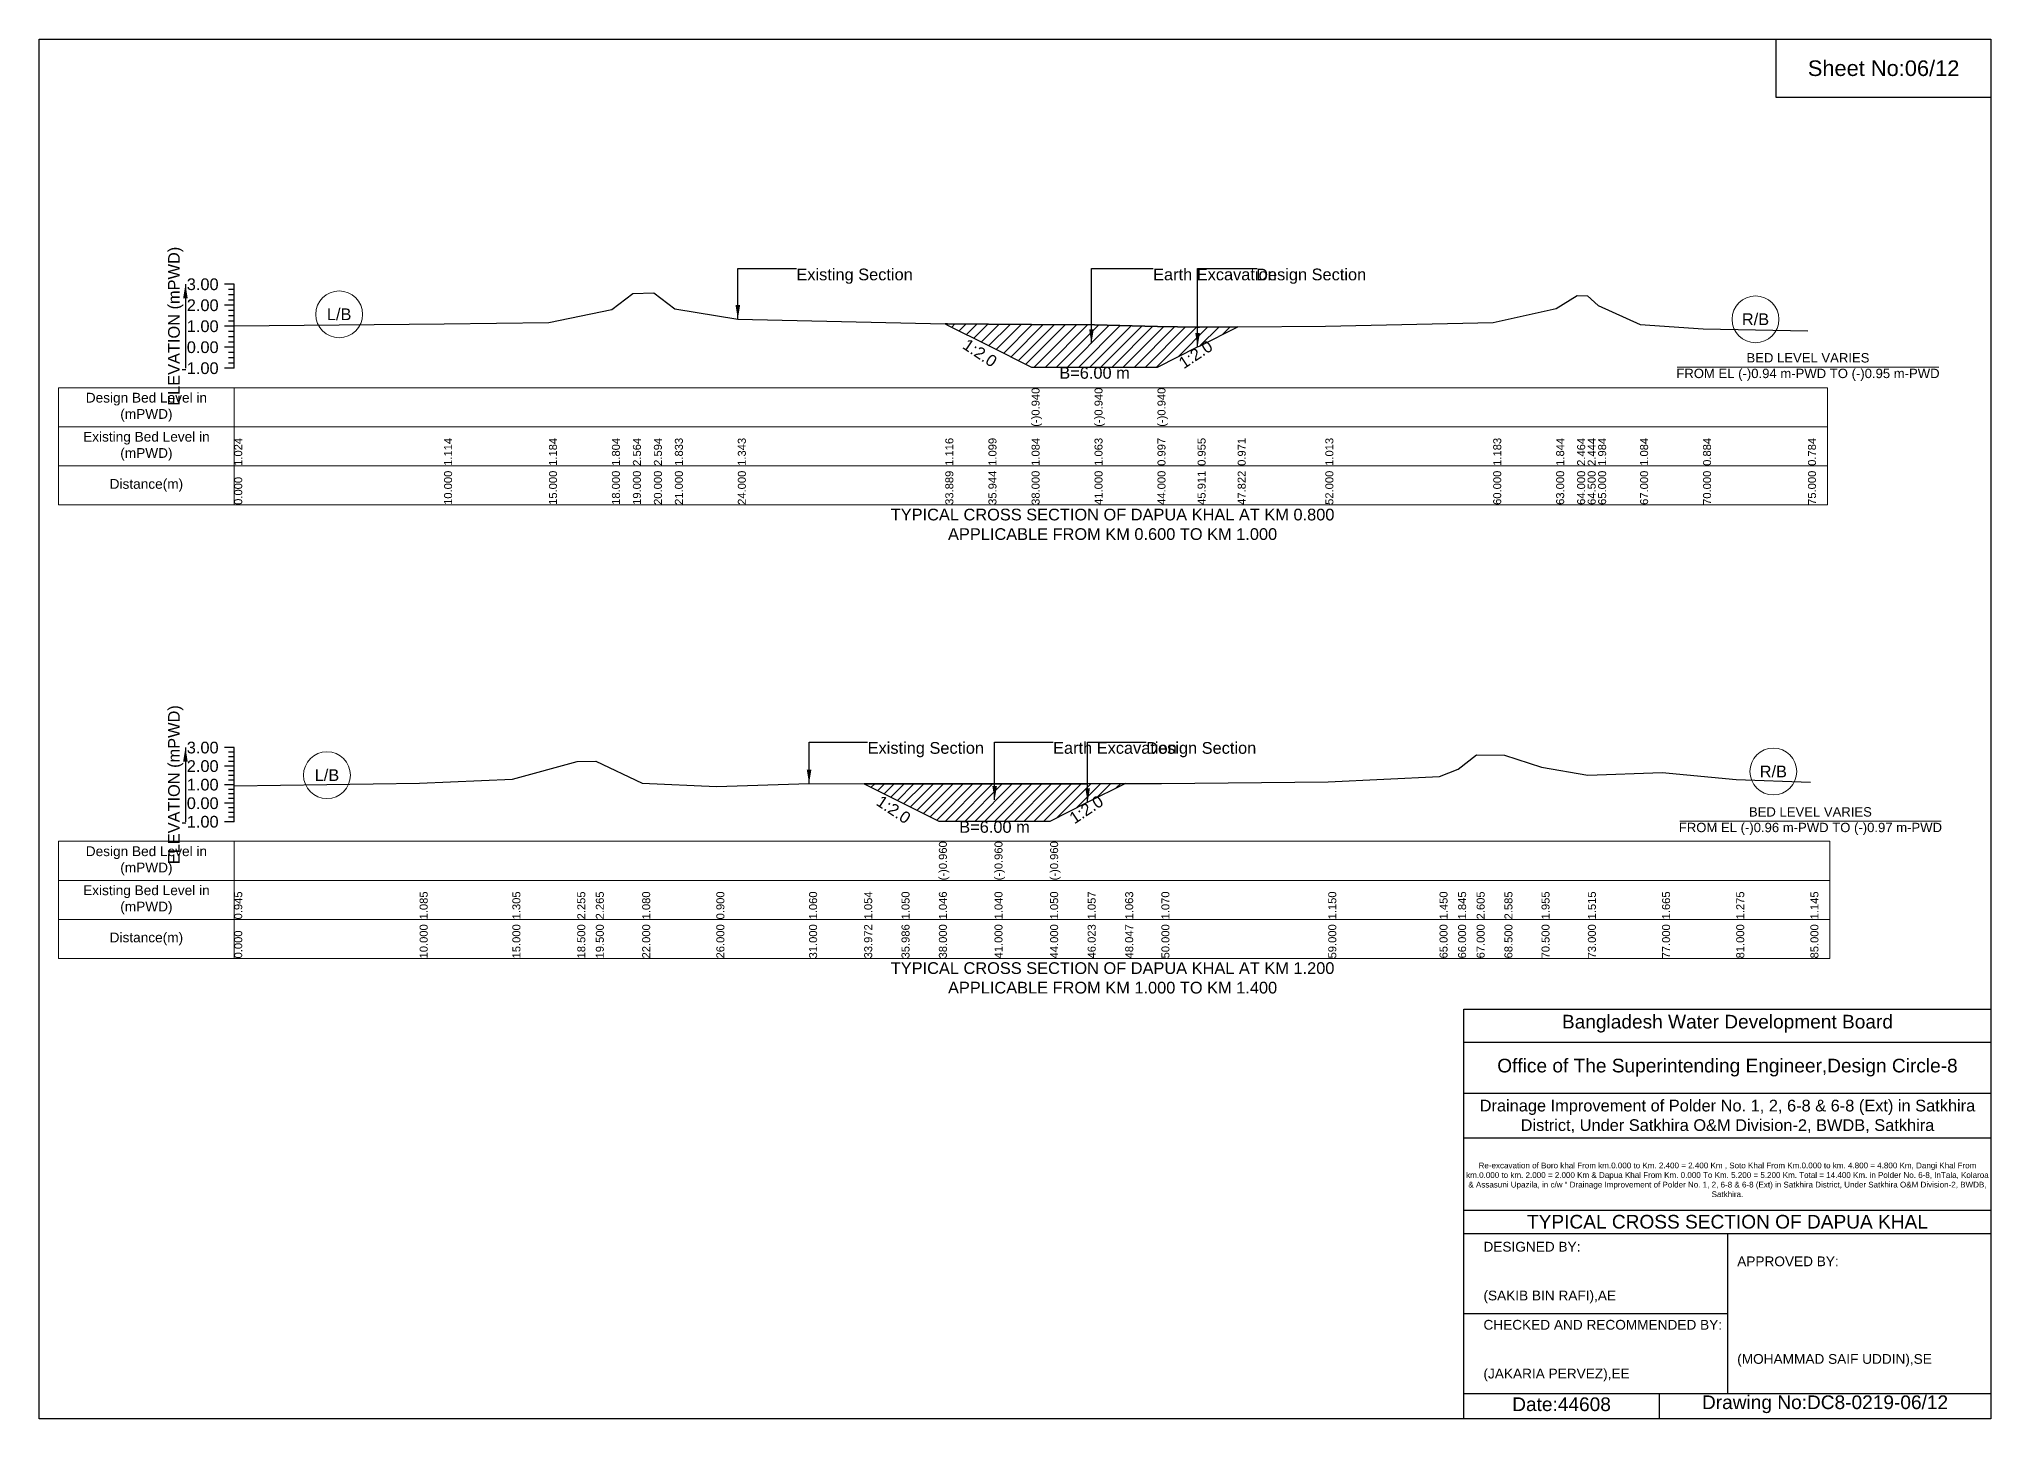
# Model space of a CAD drawing. Header units: inches. Extents: x 91000 to 218000, y -5656 to 30000.
# Drawn here: x 150000 to 158000, y 24344 to 30000 of the extents above; entities that cross this region are included whole.
import ezdxf

# ---------------------------------------------------------------- set-up
doc = ezdxf.new("R2010")
doc.units = ezdxf.units.IN
doc.header["$LTSCALE"] = 7
doc.header["$MEASUREMENT"] = 0
for name, color, linetype, lineweight in [('Cross section Data Border', 7, 'Continuous', 9), ('Cross Section Labels', 7, 'Continuous', 9), ('Existing_Bed_Level for Xsection', 7, 'Continuous', 25)]:
    doc.layers.add(name, color=color, linetype=linetype, lineweight=lineweight)
doc.styles.get("Standard").update_dxf_attribs({"font": 'arial.ttf'})
doc.dimstyles.get("Standard").update_dxf_attribs({"dimtxt": 0.18, "dimasz": 0.18, "dimexe": 0.18, "dimexo": 0.0625, "dimgap": 0.09, "dimtad": 0, "dimtih": 1, "dimtoh": 1, "dimdec": 4, "dimzin": 0, "dimdsep": 46, "dimtxsty": 'Standard', "dimcen": 0.09, "dimadec": 0, "dimazin": 0, "dimtfac": 1, "dimtdec": 4, "dimtofl": 0, "dimtmove": 0, "dimatfit": 3, "dimfxl": 1, "dimtolj": 1, "dimtzin": 0, "dimarcsym": 0})

msp = doc.modelspace()

# ---------------------------------------------------------------- hatches: boundary and pattern name
at = {"layer": 'Existing_Bed_Level for Xsection'}
h = msp.add_hatch(dxfattribs=at)
h.set_pattern_fill('ANSI31', color=256, scale=258, style=0)
h.paths.add_polyline_path([(153714.4, 28832.5), (153724, 28827.7), (153891.2, 28744.1), (154068, 28655.7), (154326, 28655.7), (154584, 28655.7), (154748.4, 28737.9), (154756, 28741.7), (154912.7, 28820.1), (154756, 28818.5), (154748.4, 28818.7), (154584, 28822.3), (154326, 28828), (154068, 28829.8), (153891.2, 28831.1), (153724, 28832.3)])
h = msp.add_hatch(dxfattribs=at)
h.set_pattern_fill('ANSI31', color=256, scale=228, style=0)
h.paths.add_polyline_path([(153381.9, 26947.7), (153534.9, 26871.2), (153688, 26794.6), (153916, 26794.6), (154144, 26794.6), (154297.8, 26871.5), (154451.6, 26948.4), (154297.8, 26947.9), (154144, 26947.4), (153916, 26946.6), (153688, 26947.1), (153534.9, 26947.4)])

# ---------------------------------------------------------------- linework, layer by layer
for points in [[(150000, 30000), (158000, 30000), (158000, 24344), (150000, 24344)], [(157120, 30000), (158000, 30000), (158000, 29760), (157120, 29760)]]:
    msp.add_lwpolyline(points, close=True)
for points in [[(155840, 24344), (155840, 26024), (158000, 26024)], [(155840, 25888), (158000, 25888)], [(155840, 25680), (158000, 25680)], [(155840, 25496), (158000, 25496)], [(155840, 25200), (158000, 25200)], [(155840, 25104), (158000, 25104)], [(156920, 25104), (156920, 24448)], [(155840, 24776), (156920, 24776)], [(155840, 24448), (158000, 24448)], [(156640, 24448), (156640, 24344)]]:
    msp.add_lwpolyline(points)
at = {"layer": 'Cross section Data Border'}
for points in [[(150080, 28570.6), (157330, 28570.6), (157330, 28090.6), (150080, 28090.6)], [(150080, 26711.6), (157340, 26711.6), (157340, 26231.6), (150080, 26231.6)]]:
    msp.add_lwpolyline(points, close=True, dxfattribs=at)
for points in [[(150800, 28570.6), (150800, 28090.6)], [(150080, 28410.6), (157330, 28410.6)], [(150080, 28250.6), (157330, 28250.6)], [(150800, 26711.6), (150800, 26231.6)], [(150080, 26551.6), (157340, 26551.6)], [(150080, 26391.6), (157340, 26391.6)]]:
    msp.add_lwpolyline(points, dxfattribs=at)
at = {"layer": 'Cross Section Labels'}
for points in [[(156714.2, 28655.7), (157785.8, 28655.7)], [(156724.2, 26794.6), (157795.8, 26794.6)]]:
    msp.add_lwpolyline(points, dxfattribs=at)
for centre in [(151230, 28871.5), (157035, 28851.3), (151180, 26982.7), (157108, 26997.6)]:
    msp.add_circle(centre, 96, dxfattribs=at)
at = {"layer": 'Existing_Bed_Level for Xsection'}
for points in [[(150800, 28994.6), (150760, 28994.6)], [(150800, 28973.1), (150776, 28973.1)], [(150800, 28650.6), (150800, 28736.6), (150800, 28822.6), (150800, 28908.6), (150800, 28994.6)], [(150800, 28908.6), (150760, 28908.6)], [(150800, 28951.6), (150776, 28951.6)], [(150800, 28930.1), (150776, 28930.1)], [(150800, 28887.1), (150776, 28887.1)], [(150800, 28824.6), (151660, 28832.4), (152090, 28838.4), (152348, 28891.7), (152434, 28957.1), (152520, 28959.7), (152606, 28894.2), (152864, 28852.1), (153714.4, 28832.5), (153724, 28832.3), (153891.2, 28831.1), (154068, 28829.8), (154068, 28829.8), (154326, 28828), (154326, 28828), (154584, 28822.3), (154584, 28822.3), (154748.4, 28818.7), (154756, 28818.5), (154912.7, 28820.1), (155272, 28823.7), (155960, 28838.3), (156218, 28895.2), (156304, 28948.5), (156347, 28946.8), (156390, 28907.2), (156562, 28829.8), (156820, 28812.6), (157250, 28804)], [(150800, 28822.6), (150760, 28822.6)], [(150800, 28865.6), (150776, 28865.6)], [(150800, 28844.1), (150776, 28844.1)], [(150800, 28801.1), (150776, 28801.1)], [(150800, 28736.6), (150760, 28736.6)], [(150800, 28779.6), (150776, 28779.6)], [(150800, 28758.1), (150776, 28758.1)], [(150800, 28650.6), (150760, 28650.6)], [(150800, 28715.1), (150776, 28715.1)], [(150800, 28693.6), (150776, 28693.6)], [(150800, 28672.1), (150776, 28672.1)], [(150800, 27095.6), (150760, 27095.6)], [(150800, 27076.6), (150776, 27076.6)], [(150800, 27057.6), (150776, 27057.6)], [(150800, 26791.6), (150800, 26867.6), (150800, 26943.6), (150800, 27019.6), (150800, 27095.6)], [(150800, 26939.4), (151560, 26950.1), (151940, 26966.8), (152206, 27039), (152282, 27039.7), (152472, 26949.7), (152776, 26936), (153156, 26948.2), (153381.9, 26947.7), (153534.9, 26947.4), (153688, 26947.1), (153688, 26947.1), (153916, 26946.6), (153916, 26946.6), (154144, 26947.4), (154144, 26947.4), (154297.8, 26947.9), (154451.6, 26948.4), (154600, 26948.9), (155284, 26955), (155740, 26977.8), (155816, 27007.8), (155892, 27065.6), (156006, 27064.1), (156158, 27016.2), (156348, 26982.7), (156652, 26994.1), (156956, 26964.5), (157260, 26954.6)], [(150800, 27019.6), (150760, 27019.6)], [(150800, 27038.6), (150776, 27038.6)], [(150800, 27000.6), (150776, 27000.6)], [(150800, 26981.6), (150776, 26981.6)], [(150800, 26962.6), (150776, 26962.6)], [(150800, 26943.6), (150760, 26943.6)], [(150800, 26924.6), (150776, 26924.6)], [(150800, 26905.6), (150776, 26905.6)], [(150800, 26886.6), (150776, 26886.6)], [(150800, 26867.6), (150760, 26867.6)], [(150800, 26848.6), (150776, 26848.6)], [(150800, 26829.6), (150776, 26829.6)], [(150800, 26810.6), (150776, 26810.6)], [(150800, 26791.6), (150760, 26791.6)]]:
    msp.add_lwpolyline(points, dxfattribs=at)
for points in [[(153714.4, 28832.5), (153724, 28827.7), (153891.2, 28744.1), (154068, 28655.7), (154068, 28655.7), (154326, 28655.7), (154326, 28655.7), (154584, 28655.7), (154584, 28655.7), (154748.4, 28737.9), (154756, 28741.7), (154912.7, 28820.1), (154756, 28818.5), (154748.4, 28818.7), (154584, 28822.3), (154584, 28822.3), (154326, 28828), (154326, 28828), (154068, 28829.8), (154068, 28829.8), (153891.2, 28831.1), (153724, 28832.3)], [(153381.9, 26947.7), (153381.9, 26947.7), (153534.9, 26871.2), (153688, 26794.6), (153688, 26794.6), (153916, 26794.6), (153916, 26794.6), (154144, 26794.6), (154144, 26794.6), (154297.8, 26871.5), (154451.6, 26948.4), (154297.8, 26947.9), (154144, 26947.4), (154144, 26947.4), (153916, 26946.6), (153916, 26946.6), (153688, 26947.1), (153688, 26947.1), (153534.9, 26947.4), (153381.9, 26947.7)]]:
    msp.add_lwpolyline(points, close=True, dxfattribs=at)

# ---------------------------------------------------------------- texts
at = {"attachment_point": 5}
for s, insert, char_height in [('Sheet No:06/12', (157560, 29880), 64), ('Bangladesh Water Development Board', (156920, 25964), 56), ('Office of The Superintending Engineer,Design Circle-8', (156920, 25784), 56)]:
    msp.add_mtext(s, dxfattribs=dict(at, insert=insert, char_height=char_height))
for s, insert, char_height, width, attachment_point in [('Drainage Improvement of Polder No. 1, 2, 6-8 & 6-8 (Ext) in Satkhira District, Under Satkhira O&M Division-2, BWDB, Satkhira', (156920, 25584), 48, 2240, 5), ('Re-excavation of Boro khal From km.0.000 to Km. 2.400 = 2.400 Km , Soto Khal From Km.0.000 to km. 4.800 = 4.800 Km, Dangi Khal From km.0.000 to km. 2.000 = 2.000 Km & Dapua Khal From Km. 0.000 To Km. 5.200 = 5.200 Km. Total = 14.400 Km. in Polder No. 6-8, InTala, Kolaroa & Assasuni Upazila, in c/w “ Drainage Improvement of Polder No. 1, 2, 6-8 & 6-8 (Ext) in Satkhira District, Under Satkhira O&M Division-2, BWDB, Satkhira.', (156920, 25324), 23.565, 2160, 5), ('TYPICAL CROSS SECTION OF DAPUA KHAL', (156920, 25152), 56, 2240, 5), ('DESIGNED BY:^J^J^J(SAKIB BIN RAFI),AE', (155920, 24944), 40, 1120, 4), ('APPROVED BY:^J^J^J^J^J^J(MOHAMMAD SAIF UDDIN),SE', (156960, 24784), 40, 1120, 4), ('CHECKED AND RECOMMENDED BY:^J^J^J(JAKARIA PERVEZ),EE', (155920, 24624), 40, 1120, 4), ('Date:44608', (156240, 24404), 56, 1120, 5), ('Drawing No:DC8-0219-06/12', (157320, 24404), 56, 1760, 5)]:
    msp.add_mtext(s, dxfattribs=dict(insert=insert, char_height=char_height, width=width, attachment_point=attachment_point))
at = {"layer": 'Cross section Data Border', "char_height": 40, "width": 640, "attachment_point": 5}
for s, insert in [('Design Bed Level in (mPWD)', (150440, 28490.6)), ('Existing Bed Level in (mPWD)', (150440, 28330.6)), ('Distance(m)', (150440, 28170.6)), ('Design Bed Level in (mPWD)', (150440, 26631.6)), ('Existing Bed Level in (mPWD)', (150440, 26471.6)), ('Distance(m)', (150440, 26311.6))]:
    msp.add_mtext(s, dxfattribs=dict(at, insert=insert))
at = {"layer": 'Cross Section Labels'}
for s, insert, char_height, attachment_point in [('Existing Section', (153104, 29059.1), 48, 1), ('Earth Excavation', (154566, 29059.1), 48, 1), ('Design Section', (154988.4, 29059.1), 48, 1), ('L/B', (151230, 28871.5), 48, 5), ('R/B', (157035, 28851.3), 48, 5), ('B=6.00 m', (154326, 28655.7), 48, 2), ('BED LEVEL VARIES ^JFROM EL (-)0.94 m-PWD TO (-)0.95 m-PWD', (157250, 28655.7), 38.4, 5), ('TYPICAL CROSS SECTION OF DAPUA KHAL AT KM 0.800^JAPPLICABLE FROM KM 0.600 TO KM 1.000', (154400, 28010.6), 48, 5), ('Existing Section', (153396, 27118.4), 48, 1), ('Earth Excavation', (154156, 27118.4), 48, 1), ('Design Section', (154537.8, 27118.4), 48, 1), ('L/B', (151180, 26982.7), 48, 5), ('R/B', (157108, 26997.6), 48, 5), ('BED LEVEL VARIES ^JFROM EL (-)0.96 m-PWD TO (-)0.97 m-PWD', (157260, 26794.6), 38.4, 5), ('B=6.00 m', (153916, 26794.6), 48, 2), ('TYPICAL CROSS SECTION OF DAPUA KHAL AT KM 1.200^JAPPLICABLE FROM KM 1.000 TO KM 1.400', (154400, 26151.6), 48, 5)]:
    msp.add_mtext(s, dxfattribs=dict(at, insert=insert, char_height=char_height, attachment_point=attachment_point))
at = {"layer": 'Cross Section Labels', "char_height": 48, "attachment_point": 2}
for insert, rotation in [((153869.7, 28733.4), 326.30993), ((154726.9, 28727.2), 33.69007), ((153515.9, 26861.7), 326.30993), ((154278.8, 26862), 33.69007)]:
    msp.add_mtext('1:2.0', dxfattribs=dict(at, insert=insert, rotation=rotation))
at = {"layer": 'Existing_Bed_Level for Xsection', "rotation": 90}
for s, insert, char_height, attachment_point in [('ELEVATION (mPWD)', (150560, 28822.6), 48, 5), ('(-)0.940', (154068, 28410.6), 32.8, 1), ('(-)0.940', (154326, 28410.6), 32.8, 1), ('(-)0.940', (154584, 28410.6), 32.8, 1), ('1.024', (150800, 28250.6), 32.8, 1), ('1.114', (151660, 28250.6), 32.8, 1), ('1.184', (152090, 28250.6), 32.8, 1), ('1.804', (152348, 28250.6), 32.8, 1), ('2.564', (152434, 28250.6), 32.8, 1), ('2.594', (152520, 28250.6), 32.8, 1), ('1.833', (152606, 28250.6), 32.8, 1), ('1.343', (152864, 28250.6), 32.8, 1), ('1.116', (153714.4, 28250.6), 32.8, 1), ('1.099', (153891.2, 28250.6), 32.8, 1), ('1.084', (154068, 28250.6), 32.8, 1), ('1.063', (154326, 28250.6), 32.8, 1), ('0.997', (154584, 28250.6), 32.8, 1), ('0.955', (154748.4, 28250.6), 32.8, 1), ('0.971', (154912.7, 28250.6), 32.8, 1), ('1.013', (155272, 28250.6), 32.8, 1), ('1.183', (155960, 28250.6), 32.8, 1), ('1.844', (156218, 28250.6), 32.8, 1), ('2.464', (156304, 28250.6), 32.8, 1), ('2.444', (156347, 28250.6), 32.8, 1), ('1.984', (156390, 28250.6), 32.8, 1), ('1.084', (156562, 28250.6), 32.8, 1), ('0.884', (156820, 28250.6), 32.8, 1), ('0.784', (157250, 28250.6), 32.8, 1), ('0.000', (150800, 28090.6), 32.8, 1), ('10.000', (151660, 28090.6), 32.8, 1), ('15.000', (152090, 28090.6), 32.8, 1), ('18.000', (152348, 28090.6), 32.8, 1), ('19.000', (152434, 28090.6), 32.8, 1), ('20.000', (152520, 28090.6), 32.8, 1), ('21.000', (152606, 28090.6), 32.8, 1), ('24.000', (152864, 28090.6), 32.8, 1), ('33.889', (153714.4, 28090.6), 32.8, 1), ('35.944', (153891.2, 28090.6), 32.8, 1), ('38.000', (154068, 28090.6), 32.8, 1), ('41.000', (154326, 28090.6), 32.8, 1), ('44.000', (154584, 28090.6), 32.8, 1), ('45.911', (154748.4, 28090.6), 32.8, 1), ('47.822', (154912.7, 28090.6), 32.8, 1), ('52.000', (155272, 28090.6), 32.8, 1), ('60.000', (155960, 28090.6), 32.8, 1), ('63.000', (156218, 28090.6), 32.8, 1), ('64.000', (156304, 28090.6), 32.8, 1), ('64.500', (156347, 28090.6), 32.8, 1), ('65.000', (156390, 28090.6), 32.8, 1), ('67.000', (156562, 28090.6), 32.8, 1), ('70.000', (156820, 28090.6), 32.8, 1), ('75.000', (157250, 28090.6), 32.8, 1), ('ELEVATION (mPWD)', (150560, 26943.6), 48, 5), ('(-)0.960', (153688, 26551.6), 32.8, 1), ('(-)0.960', (153916, 26551.6), 32.8, 1), ('(-)0.960', (154144, 26551.6), 32.8, 1), ('0.945', (150800, 26391.6), 32.8, 1), ('1.085', (151560, 26391.6), 32.8, 1), ('1.305', (151940, 26391.6), 32.8, 1), ('2.255', (152206, 26391.6), 32.8, 1), ('2.265', (152282, 26391.6), 32.8, 1), ('1.080', (152472, 26391.6), 32.8, 1), ('0.900', (152776, 26391.6), 32.8, 1), ('1.060', (153156, 26391.6), 32.8, 1), ('1.054', (153381.9, 26391.6), 32.8, 1), ('1.050', (153534.9, 26391.6), 32.8, 1), ('1.046', (153688, 26391.6), 32.8, 1), ('1.040', (153916, 26391.6), 32.8, 1), ('1.050', (154144, 26391.6), 32.8, 1), ('1.057', (154297.8, 26391.6), 32.8, 1), ('1.063', (154451.6, 26391.6), 32.8, 1), ('1.070', (154600, 26391.6), 32.8, 1), ('1.150', (155284, 26391.6), 32.8, 1), ('1.450', (155740, 26391.6), 32.8, 1), ('1.845', (155816, 26391.6), 32.8, 1), ('2.605', (155892, 26391.6), 32.8, 1), ('2.585', (156006, 26391.6), 32.8, 1), ('1.955', (156158, 26391.6), 32.8, 1), ('1.515', (156348, 26391.6), 32.8, 1), ('1.665', (156652, 26391.6), 32.8, 1), ('1.275', (156956, 26391.6), 32.8, 1), ('1.145', (157260, 26391.6), 32.8, 1), ('0.000', (150800, 26231.6), 32.8, 1), ('10.000', (151560, 26231.6), 32.8, 1), ('15.000', (151940, 26231.6), 32.8, 1), ('18.500', (152206, 26231.6), 32.8, 1), ('19.500', (152282, 26231.6), 32.8, 1), ('22.000', (152472, 26231.6), 32.8, 1), ('26.000', (152776, 26231.6), 32.8, 1), ('31.000', (153156, 26231.6), 32.8, 1), ('33.972', (153381.9, 26231.6), 32.8, 1), ('35.986', (153534.9, 26231.6), 32.8, 1), ('38.000', (153688, 26231.6), 32.8, 1), ('41.000', (153916, 26231.6), 32.8, 1), ('44.000', (154144, 26231.6), 32.8, 1), ('46.023', (154297.8, 26231.6), 32.8, 1), ('48.047', (154451.6, 26231.6), 32.8, 1), ('50.000', (154600, 26231.6), 32.8, 1), ('59.000', (155284, 26231.6), 32.8, 1), ('65.000', (155740, 26231.6), 32.8, 1), ('66.000', (155816, 26231.6), 32.8, 1), ('67.000', (155892, 26231.6), 32.8, 1), ('68.500', (156006, 26231.6), 32.8, 1), ('70.500', (156158, 26231.6), 32.8, 1), ('73.000', (156348, 26231.6), 32.8, 1), ('77.000', (156652, 26231.6), 32.8, 1), ('81.000', (156956, 26231.6), 32.8, 1), ('85.000', (157260, 26231.6), 32.8, 1)]:
    msp.add_mtext(s, dxfattribs=dict(at, insert=insert, char_height=char_height, attachment_point=attachment_point))
at = {"layer": 'Existing_Bed_Level for Xsection', "char_height": 48, "attachment_point": 6}
for s, insert in [('3.00', (150736, 28994.6)), ('2.00', (150736, 28908.6)), ('1.00', (150736, 28822.6)), ('0.00', (150736, 28736.6)), ('-1.00', (150736, 28650.6)), ('3.00', (150736, 27095.6)), ('2.00', (150736, 27019.6)), ('1.00', (150736, 26943.6)), ('0.00', (150736, 26867.6)), ('-1.00', (150736, 26791.6))]:
    msp.add_mtext(s, dxfattribs=dict(at, insert=insert))

# ---------------------------------------------------------------- leaders
at = {"layer": 'Cross Section Labels', "annotation_type": 0, "has_hookline": 1, "hookline_direction": 0}
for points, text_width in [([(152864, 28852.1), (152864, 29059.1), (153103.9, 29059.1)], 467.2), ([(154313.4, 28752.4), (154313.4, 29059.1), (154565.9, 29059.1)], 497), ([(154748.4, 28737.9), (154748.4, 29059.1), (154988.3, 29059.1)], 441.2), ([(153156, 26948.2), (153156, 27118.4), (153395.9, 27118.4)], 467.2), ([(153916.6, 26881.2), (153916.6, 27118.4), (154155.9, 27118.4)], 497), ([(154297.8, 26871.5), (154297.8, 27118.4), (154537.7, 27118.4)], 441.2)]:
    msp.add_leader(points, dimstyle='Standard', override={"dimasz": 57.6}, dxfattribs=dict(at, text_width=text_width))
at = {"layer": 'Existing_Bed_Level for Xsection'}
for points in [[(150600, 28994.6), (150600, 28650.6)], [(150600, 27095.6), (150600, 26791.6)]]:
    msp.add_leader(points, dimstyle='Standard', override={"dimasz": 57.6}, dxfattribs=at)

doc.saveas('drawing.dxf')
